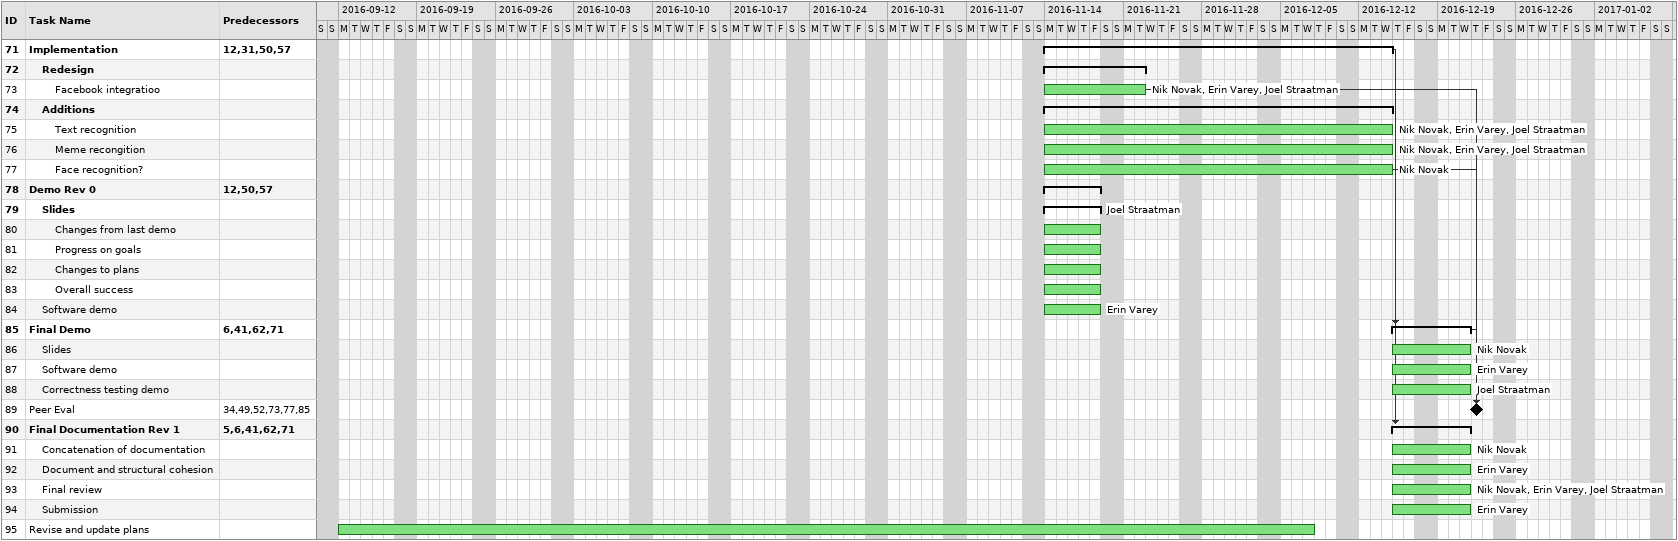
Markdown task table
| ID | Level | Task | Start | Finish | Predecessors | Resources |
|---|---|---|---|---|---|---|
| 71 | 1 | **Implementation** | 2016-11-14 | 2016-12-14 | 12, 31, 50, 57 |  |
| 72 | 2 | **Redesign** | 2016-11-14 | 2016-11-22 |  |  |
| 73 | 3 | Facebook integratioo | 2016-11-14 | 2016-11-22 |  | Nik Novak, Erin Varey, Joel Straatman |
| 74 | 2 | **Additions** | 2016-11-14 | 2016-12-14 |  |  |
| 75 | 3 | Text recognition | 2016-11-14 | 2016-12-14 |  | Nik Novak, Erin Varey, Joel Straatman |
| 76 | 3 | Meme recongition | 2016-11-14 | 2016-12-14 |  | Nik Novak, Erin Varey, Joel Straatman |
| 77 | 3 | Face recognition? | 2016-11-14 | 2016-12-14 |  | Nik Novak |
| 78 | 1 | **Demo Rev 0** | 2016-11-14 | 2016-11-18 | 12, 50, 57 |  |
| 79 | 2 | **Slides** | 2016-11-14 | 2016-11-18 |  | Joel Straatman |
| 80 | 3 | Changes from last demo | 2016-11-14 | 2016-11-18 |  |  |
| 81 | 3 | Progress on goals | 2016-11-14 | 2016-11-18 |  |  |
| 82 | 3 | Changes to plans | 2016-11-14 | 2016-11-18 |  |  |
| 83 | 3 | Overall success | 2016-11-14 | 2016-11-18 |  |  |
| 84 | 2 | Software demo | 2016-11-14 | 2016-11-18 |  | Erin Varey |
| 85 | 1 | **Final Demo** | 2016-12-15 | 2016-12-21 | 6, 41, 62, 71 |  |
| 86 | 2 | Slides | 2016-12-15 | 2016-12-21 |  | Nik Novak |
| 87 | 2 | Software demo | 2016-12-15 | 2016-12-21 |  | Erin Varey |
| 88 | 2 | Correctness testing demo | 2016-12-15 | 2016-12-21 |  | Joel Straatman |
| 89 | 1 | Peer Eval (milestone) | 2016-12-22 | 2016-12-22 | 34, 49, 52, 73, 77, 85 |  |
| 90 | 1 | **Final Documentation Rev 1** | 2016-12-15 | 2016-12-21 | 5, 6, 41, 62, 71 |  |
| 91 | 2 | Concatenation of documentation | 2016-12-15 | 2016-12-21 |  | Nik Novak |
| 92 | 2 | Document and structural cohesion | 2016-12-15 | 2016-12-21 |  | Erin Varey |
| 93 | 2 | Final review | 2016-12-15 | 2016-12-21 |  | Nik Novak, Erin Varey, Joel Straatman |
| 94 | 2 | Submission | 2016-12-15 | 2016-12-21 |  | Erin Varey |
| 95 | 1 | Revise and update plans | 2016-09-12 | 2016-12-07 |  |  |
